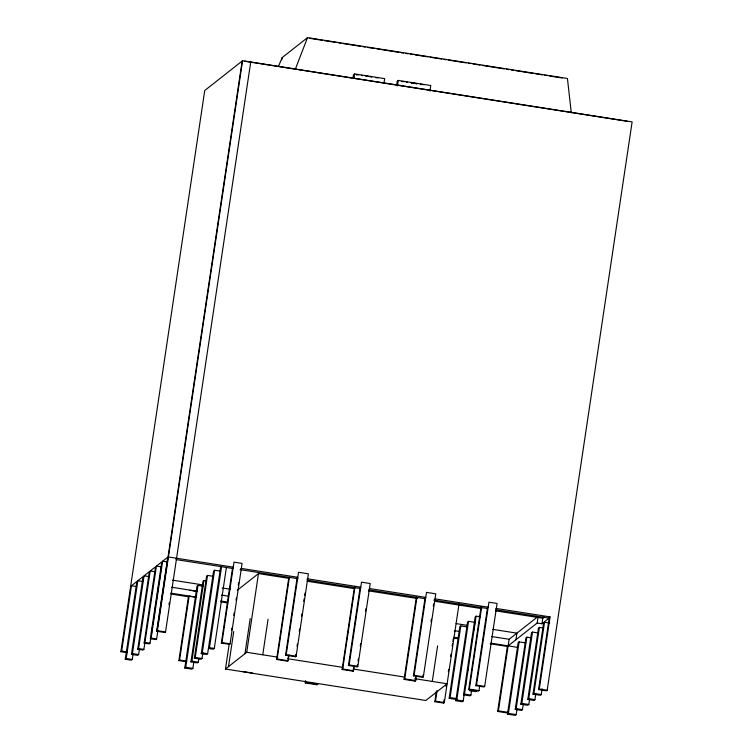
<?xml version="1.0" encoding="UTF-8"?>
<svg xmlns="http://www.w3.org/2000/svg" width="753" height="753" viewBox="0 0 753 753"><rect width="100%" height="100%" fill="white"/><g stroke="black" fill="none" stroke-linecap="round" stroke-linejoin="round"><path stroke-width="1.13" d="M127.135 652.691L120.875 651.703L204.741 90.52L242.579 60.72L632.125 121.911L547.186 690.247L546.443 690.83L538.546 689.597L549.314 617.498M120.875 651.703L121.675 651.072L131.436 585.768L136.877 581.485L125.252 659.242L131.304 660.193L132.274 659.44L133.14 653.632M125.252 659.242L126.212 658.489L137.837 580.723L143.061 576.61L131.446 654.366L137.63 655.345L138.627 654.555L139.493 648.757M131.446 654.366L132.443 653.585L144.058 575.829L149.329 571.678L137.733 649.255L142.995 650.084L143.879 649.387L156.445 566.077L161.801 561.86L150.308 638.723L155.805 639.589L156.633 638.939L157.838 630.901M137.733 649.255L138.618 648.559L150.214 570.981L155.542 566.793L144.134 643.118L149.132 643.9L150.035 643.194L150.901 637.405M151.419 633.941L151.767 631.626M152.115 629.31L152.454 627.004M152.803 624.689L153.151 622.373M153.668 618.9L154.017 616.594M154.356 614.279L154.704 611.963M155.052 609.657L155.57 606.184M155.918 603.868L156.257 601.553M156.605 599.247L156.953 596.931M157.302 594.616L157.819 591.152M158.158 588.837L158.507 586.521M158.855 584.206L159.203 581.9M159.542 579.584L160.06 576.111M160.408 573.805L160.756 571.489M161.104 569.174L161.443 566.858L156.445 566.077M150.308 638.723L151.137 638.073L162.629 561.211L167.759 557.164L156.69 631.23L164.841 632.511L165.547 631.946L250.73 62M156.982 631.005L242.155 61.049M156.69 631.23L157.396 630.675L242.579 60.72M168.964 604.866L169.312 602.569M186.829 661.821L178.885 660.579L188.419 596.762L189.116 596.216L195.921 597.28M178.885 660.579L179.572 660.033L189.116 596.216M193.916 661.473L192.881 668.391L191.93 669.144L184.786 668.015L197.022 586.145L197.973 585.401L203.075 586.201M184.786 668.015L185.737 667.271L197.973 585.401M198.83 658.724L198.312 662.179L197.38 662.913L190.942 661.906L202.99 581.288L203.931 580.544L206.077 580.883M190.942 661.906L191.883 661.162L203.931 580.544M202.896 652.757L202.03 658.527L201.145 659.223L194.359 658.16L206.623 576.111L207.508 575.414L213.165 576.309M194.359 658.16L195.243 657.463L207.508 575.414M220.751 566.256L207.63 653.689L206.595 654.508L201.23 653.67L213.579 571.085L214.614 570.266L219.98 571.103M201.23 653.67L202.275 652.842L214.614 570.266M226.408 567.376L214.294 648.446L213.287 649.237L208.468 648.484L209.475 647.693L221.589 566.623M221.344 643.071L221.966 642.582L233.985 562.143L242.08 563.413L230.06 643.853L229.43 644.342L221.344 643.071L232.611 567.64L233.242 567.15L168.418 556.966M414.865 678.698L447.094 683.762L425.831 700.497L225.467 669.031L229.1 644.719M231.51 630.421L231.858 628.096M233.769 615.333L234.117 613.008M236.018 600.245L236.367 597.92M238.277 585.156L238.626 582.831M228.479 666.659L233.722 631.579M244.96 653.679L250.203 618.599M225.467 669.031L246.73 652.286L258.486 573.579L288.606 578.304M262.75 654.799L268.068 619.239M352.912 78.331L353.43 74.886L354.663 73.916L384.67 78.632L383.983 83.216M353.976 78.5L354.663 73.916M289.096 654.997L287.665 661.209L276.586 659.468L288.813 577.673M276.586 659.468L277.16 659.016L289.387 577.222M285.575 655.185L286.215 654.686L298.536 572.28L308.419 573.833L296.108 656.24L295.468 656.738L285.575 655.185L297.143 577.786L297.783 577.287L241.327 568.421L240.706 568.91M288.013 658.903L288.352 656.597M295.468 656.738L295.816 654.432M297.021 646.347L297.369 644.031M299.27 631.325L299.609 629.019M301.511 616.312L301.859 613.996M303.751 601.289L304.099 598.983M304.617 595.51L304.965 593.204M305.238 682.943L305.934 682.387L317.907 684.27L317.211 684.825L305.238 682.943L305.586 680.646M396.558 85.635L397.217 81.23L398.262 80.411L430.772 85.522L429.954 91.019M397.433 85.917L398.262 80.411M354.371 666.104L353.101 671.205L342.116 669.483L354.465 586.898M342.116 669.483L342.69 669.031L355.039 586.446M348.47 665.464L349.147 664.937L361.515 582.173L370.212 583.537L357.844 666.301L357.176 666.829L348.47 665.464L360.094 587.707L360.762 587.18L307.676 578.841L307.036 579.339M353.101 671.205L353.797 666.556M357.176 666.829L357.515 664.513M358.042 661.03L358.39 658.706M360.292 645.942L360.64 643.617M365.497 611.125L365.845 608.8M416.409 676.006L415.722 680.599L415.063 681.126L404.079 679.394L416.447 596.63M404.079 679.394L404.738 678.877L416.936 597.261M413.425 675.855L414.103 675.319L426.499 592.376L435.761 593.835L423.365 676.778L422.687 677.314L413.425 675.855L425.069 597.92L425.756 597.383L369.469 588.545M415.063 681.126L415.581 677.672M422.687 677.314L423.035 674.989M431.036 621.479L431.375 619.154M433.295 606.353L433.643 604.028M432.278 681.427L437.597 645.867M459.019 603.972L444.317 702.549L443.649 703.076L434.829 701.692L436.392 691.226M434.829 701.692L435.498 701.165L437.06 690.699M443.649 703.076L444.166 699.584M446.077 686.802L446.425 684.477M448.336 671.685L448.684 669.361M450.595 656.569L450.943 654.244M452.158 646.112L452.506 643.787M452.854 641.462L453.202 639.137M456.845 699.537L449.146 698.323L459.857 626.647L460.808 625.894L467.406 626.929M449.146 698.323L450.096 697.57L460.808 625.894M464.234 694.05L463.199 700.996L462.267 701.73L455.829 700.723L467.585 622.072L468.526 621.329L474.955 622.345M455.829 700.723L456.77 699.979L468.526 621.329M471.604 690.463L470.907 695.113L469.985 695.838L463.556 694.831L475.199 616.895L476.122 616.17L480.414 616.839M465.448 685.955L465.796 683.649M467.698 670.923L468.037 668.608M469.938 655.882L470.286 653.576M472.187 640.85L472.536 638.535M473.741 630.44L474.089 628.124M474.437 625.809L474.785 623.503M463.556 694.831L464.479 694.106L476.122 616.17M479.689 686.021L479.002 690.623L478.362 691.122L468.714 689.607L481.092 606.843M468.714 689.607L469.364 689.108L481.553 607.492M475.821 685.691L476.536 685.126L488.932 602.184L497.074 603.464L484.678 686.407L483.963 686.971L475.821 685.691L487.473 607.756L488.189 607.191L435.018 598.842M508.03 713.063L497.658 711.434L507.371 646.451L537.171 623.023L538 617.479M497.658 711.434L498.42 710.832L509.122 639.269L537.275 617.102M515.909 639.758L516.897 633.151L492.81 629.367M517.057 708.837L516.191 714.606L515.25 715.35L507.475 714.126L518.158 642.629L519.109 641.885L525.773 642.93M507.475 714.126L508.426 713.383L519.109 641.885M523.316 703.904L522.46 709.674L521.547 710.39L515.231 709.401L525.923 637.895L526.827 637.179L531.034 637.838M515.231 709.401L516.144 708.677L526.827 637.179M529.688 698.746L528.832 704.497L527.806 705.297L520.831 704.206L531.486 632.878L532.512 632.078L538.499 633.019M520.831 704.206L521.857 703.396L532.512 632.078M535.788 693.937L534.931 699.688L533.999 700.422L527.806 699.452L538.47 628.124L539.393 627.4L543.525 628.049M527.806 699.452L528.738 698.718L539.393 627.4M537.171 623.023L541.953 623.766L542.941 617.159M542.085 688.835L541.228 694.567L540.334 695.273L533.002 694.125L543.628 622.976L544.532 622.279L549.765 623.098M533.002 694.125L533.896 693.419L544.532 622.279M538.546 689.597L539.289 689.004L550.067 616.905L496.331 608.471L495.615 609.036M281.773 59.901L282.159 57.614L307.506 37.65L567.433 78.472L571.292 112.856M295.261 69.361L307.506 37.65M278.544 66.198L282.159 57.614M160.54 567.574L161.443 566.858M175.854 558.801L176.56 558.246M144.134 643.118L145.037 642.403L150.035 643.194M237.233 590.314L258.486 573.579M454.36 631.39L455.028 630.873M454.04 637.443L453.372 637.97L457.975 638.695M544.41 616.942L542.781 618.232L495.559 610.815M550.067 616.905L548.57 618.081L496.378 609.883M541.953 623.766L549.238 618.034M470.409 689.927L469.477 690.661L475.548 691.621L476.489 690.878M407.524 82.463L406.338 81.917M365.591 76.138L368.349 76.392M415.938 83.847L416.917 83.809L416.211 83.517M406.422 82.406L407.053 82.453M420.419 84.195L424.09 84.694M358.409 74.876L356.31 74.905M375.559 77.568L377.874 77.879M404.803 81.653L401.81 81.484L402.243 81.691M309.69 38.309L322.425 40.314M324.741 40.681L336.327 42.497M338.643 42.865L340.958 43.222M343.274 43.589L360.649 46.319M362.965 46.686L365.29 47.044M367.605 47.411L374.552 48.503M376.867 48.87L398.874 52.324M401.189 52.682L403.514 53.049M405.829 53.416L408.145 53.774M410.46 54.141L412.776 54.508M415.091 54.865L427.836 56.87M430.151 57.237L441.738 59.054M444.054 59.421L446.369 59.779M448.684 60.146L466.06 62.876M468.375 63.243L470.691 63.6M473.006 63.967L479.962 65.059M482.278 65.417L504.284 68.881M506.6 69.238L508.915 69.605M511.231 69.973L513.546 70.33M515.861 70.697L533.237 73.427M535.562 73.794L542.508 74.886M544.824 75.244L547.139 75.611M549.455 75.978L562.199 77.973M244.725 61.228L627.371 121.327M176.23 559.601L233.072 568.524M240.028 569.626L298.028 578.728M307.309 580.187L360.659 588.573M368.782 589.844L425.614 598.776M433.737 600.047L487.097 608.424M307.139 581.212L354.625 588.677M368.518 590.86L417.162 598.494M434.537 601.223L481.798 608.65M162.629 561.211L167.025 561.898M150.214 570.981L155.466 571.809M456.111 623.597L467.575 625.404M172.352 580.13L202.472 584.855M222.163 587.952L230.277 589.222M144.058 575.829L149.216 576.638M137.837 580.723L142.882 581.523M454.887 630.75L459.499 631.475M491.813 636.558L509.122 639.269M171.712 587.246L197.173 591.246M221.486 595.068L228.423 596.16M189.991 590.314L196.806 591.387M131.436 585.768L136.528 586.568M453.795 637.311L458.417 638.036M490.796 643.128L517.358 647.335M170.837 593.148L196.298 597.148M220.601 600.969L227.547 602.052M490.137 643.749L507.371 646.451M171.072 594.032L188.419 596.762M221.071 601.892L227.801 602.946M539.289 689.004L547.186 690.247M157.396 630.675L165.547 631.946M221.966 642.582L230.06 643.853M533.896 693.419L541.228 694.567M286.215 654.686L296.108 656.24M349.147 664.937L357.844 666.301M414.103 675.319L423.365 676.778M476.536 685.126L484.678 686.407M246.73 652.286L277.848 657.171M288.295 658.819L342.869 667.384M353.317 669.031L404.408 677.051M151.137 638.073L156.633 638.939M209.475 647.693L214.294 648.446M342.69 669.031L353.675 670.763M404.738 678.877L415.722 680.599M277.16 659.016L288.239 660.758M469.364 689.108L479.002 690.623M528.738 698.718L534.931 699.688M202.275 652.842L207.63 653.689M464.479 694.106L470.907 695.113M521.857 703.396L528.832 704.497M138.618 648.559L143.879 649.387M195.243 657.463L202.03 658.527M450.096 697.57L456.695 698.615M516.144 708.677L522.46 709.674M456.77 699.979L463.199 700.996M191.883 661.162L198.312 662.179M179.572 660.033L186.386 661.096M121.675 651.072L126.899 651.891M498.42 710.832L507.644 712.282M132.443 653.585L138.627 654.555M435.498 701.165L444.317 702.549M242.579 671.497L252.707 673.088M508.426 713.383L516.191 714.606M185.737 667.271L192.881 668.391M126.212 658.489L132.274 659.44M414.988 83.263L411.185 82.924L411.882 83.216M369.977 76.665L371.662 77.164M420.485 84.6L421.125 84.731M361.374 75.385L362.297 75.714"/></g></svg>
